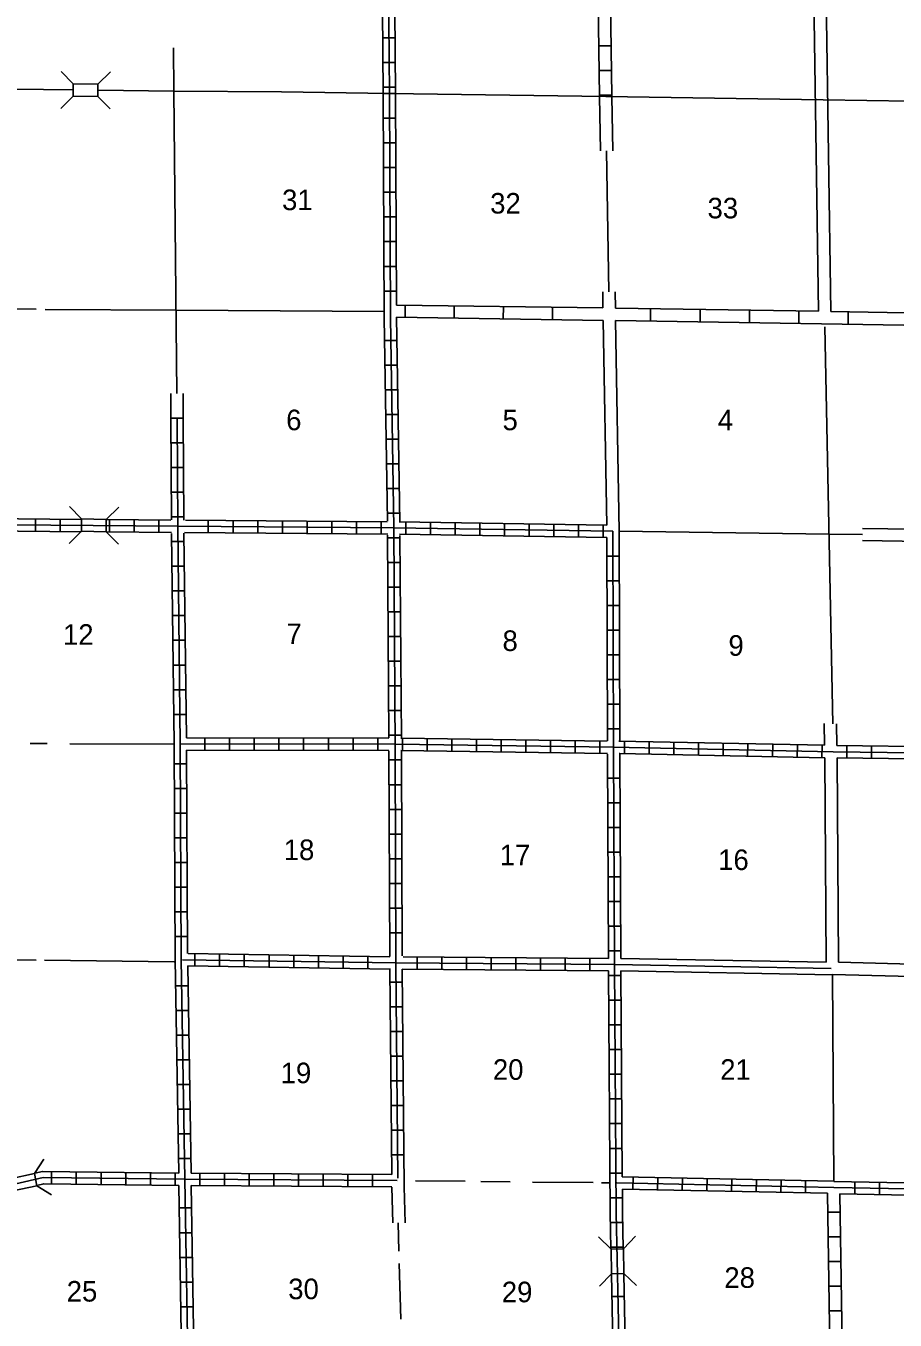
# Model space of a CAD drawing. Extents: x 1592874 to 2162085, y 16166019 to 16654790.
# Drawn here: x 1773362 to 1794488, y 16318245 to 16349708 of the extents above; entities that cross this region are included whole.
import ezdxf

# ---------------------------------------------------------------- set-up
doc = ezdxf.new("R2010")
doc.units = 0
for name, color, linetype in [('L10', 7, 'Continuous'), ('L11', 7, 'Continuous'), ('L13', 7, 'Continuous'), ('L14', 7, 'Continuous'), ('L18', 7, 'Continuous'), ('L4', 7, 'Continuous'), ('L8', 7, 'Continuous'), ('L9', 7, 'Continuous')]:
    doc.layers.add(name, color=color, linetype=linetype)

msp = doc.modelspace()

# ---------------------------------------------------------------- linework, layer by layer
at = {"layer": 'L10'}
for p, q in [((1787821, 16327037), (1792812, 16326946)), ((1793112, 16326946), (1798129, 16326821)), ((1787821, 16326737), (1792962, 16326643)), ((1792962, 16326649), (1798129, 16326521))]:
    msp.add_line(p, q, dxfattribs=at)
for points in [[(1776888, 16340774), (1776888, 16340171)], [(1777188, 16340773), (1777188, 16340171)]]:
    msp.add_lwpolyline(points, dxfattribs=at)
at = {"layer": 'L11'}
for p, q in [((1792629, 16342771), (1792491, 16351719)), ((1792929, 16342763), (1792791, 16351724)), ((1787304, 16347988), (1787325, 16346667)), ((1787604, 16347988), (1787626, 16346667)), ((1787381, 16343243), (1787387, 16342854)), ((1787681, 16343243), (1787688, 16342846)), ((1787396, 16342546), (1787479, 16337571)), ((1787695, 16342546), (1787782, 16337421)), ((1792771, 16332221), (1792767, 16332746)), ((1793070, 16332212), (1793067, 16332740)), ((1792812, 16326946), (1792779, 16331912)), ((1793112, 16326946), (1793079, 16331912)), ((1782254, 16321479), (1782278, 16320610)), ((1782554, 16321487), (1782578, 16320610))]:
    msp.add_line(p, q, dxfattribs=at)
for points in [[(1793692, 16337492), (1798029, 16337429)], [(1793695, 16337194), (1798029, 16337129)]]:
    msp.add_lwpolyline(points, dxfattribs=at)
at = {"layer": 'L13'}
for p, q in [((1776954, 16348121), (1776946, 16349171)), ((1777028, 16340774), (1776954, 16348121)), ((1787531, 16343243), (1787475, 16346667)), ((1769171, 16342846), (1773616, 16342821)), ((1773827, 16342813), (1777012, 16342795)), ((1777012, 16342797), (1782071, 16342763)), ((1792779, 16342396), (1792976, 16332742)), ((1773470, 16332262), (1773881, 16332262)), ((1774429, 16332254), (1776963, 16332246)), ((1770163, 16327037), (1773608, 16326996)), ((1773817, 16326996), (1776963, 16326954)), ((1792995, 16321626), (1792962, 16326649)), ((1782829, 16321630), (1784038, 16321620)), ((1784419, 16321612), (1785136, 16321604)), ((1785673, 16321596), (1787148, 16321587)), ((1787348, 16321579), (1787557, 16321579)), ((1782411, 16320610), (1782430, 16319919)), ((1782436, 16319618), (1782472, 16318270))]:
    msp.add_line(p, q, dxfattribs=at)
msp.add_lwpolyline([(1787778, 16337421), (1792885, 16337354), (1793693, 16337342)], dxfattribs=at)
at = {"layer": 'L18'}
for p, q in [((1774513, 16348296), (1774221, 16348596)), ((1775113, 16348288), (1775421, 16348588)), ((1774513, 16348296), (1774513, 16347996)), ((1774513, 16348296), (1775113, 16348288)), ((1775113, 16348288), (1775113, 16347988)), ((1774513, 16347996), (1774213, 16347696)), ((1774513, 16347996), (1775113, 16347988)), ((1775113, 16347988), (1775413, 16347688)), ((1774713, 16337721), (1774421, 16338021)), ((1775313, 16337712), (1775621, 16338012)), ((1774713, 16337721), (1774713, 16337421)), ((1774713, 16337721), (1775313, 16337712)), ((1775313, 16337712), (1775313, 16337412)), ((1774713, 16337421), (1774413, 16337121)), ((1774713, 16337421), (1775313, 16337412)), ((1775313, 16337412), (1775613, 16337112)), ((1773571, 16321812), (1773796, 16322162)), ((1772979, 16321679), (1773571, 16321812)), ((1773046, 16321387), (1773629, 16321512)), ((1773571, 16321812), (1773629, 16321512)), ((1773629, 16321512), (1773988, 16321287)), ((1787587, 16319971), (1787279, 16320271)), ((1787887, 16319979), (1788179, 16320287)), ((1787587, 16319971), (1787887, 16319979)), ((1787596, 16319371), (1787587, 16319971)), ((1787896, 16319379), (1787887, 16319979)), ((1787596, 16319371), (1787304, 16319071)), ((1787596, 16319371), (1787896, 16319379)), ((1787896, 16319379), (1788204, 16319087))]:
    msp.add_line(p, q, dxfattribs=at)
at = {"layer": 'L4'}
for points in [[(1766338, 16348221), (1771654, 16348188), (1774504, 16348154)], [(1775121, 16348146), (1776954, 16348121), (1779571, 16348104), (1782196, 16348063), (1787454, 16347988), (1792737, 16347913)], [(1792737, 16347913), (1798045, 16347829), (1802045, 16347771), (1808612, 16347713), (1813828, 16347704), (1817311, 16347721)]]:
    msp.add_lwpolyline(points, dxfattribs=at)
at = {"layer": 'L8'}
for p, q in [((1782037, 16349421), (1782337, 16349421)), ((1787287, 16349221), (1787587, 16349221)), ((1782037, 16348821), (1782337, 16348821)), ((1787296, 16348621), (1787596, 16348621)), ((1782046, 16348221), (1782346, 16348221)), ((1782046, 16348063), (1782346, 16348063)), ((1787304, 16348021), (1787604, 16348021)), ((1782046, 16347463), (1782346, 16347463)), ((1782054, 16346863), (1782354, 16346863)), ((1782054, 16346263), (1782354, 16346263)), ((1782054, 16345663), (1782354, 16345663)), ((1782062, 16345063), (1782362, 16345063)), ((1782062, 16344463), (1782362, 16344463)), ((1782062, 16343863), (1782362, 16343863)), ((1782071, 16343263), (1782371, 16343263)), ((1782079, 16342062), (1782379, 16342062)), ((1782087, 16341462), (1782387, 16341462)), ((1782096, 16340862), (1782396, 16340862)), ((1776888, 16340171), (1777188, 16340171)), ((1782112, 16340262), (1782412, 16340262)), ((1776888, 16339571), (1777188, 16339571)), ((1782121, 16339662), (1782421, 16339662)), ((1776896, 16338971), (1777196, 16338971)), ((1782129, 16339062), (1782429, 16339062)), ((1776896, 16338371), (1777196, 16338371)), ((1782137, 16338462), (1782437, 16338462)), ((1773596, 16337421), (1773596, 16337721)), ((1774196, 16337421), (1774196, 16337721)), ((1775396, 16337412), (1775396, 16337712)), ((1775996, 16337404), (1775996, 16337704)), ((1776596, 16337396), (1776596, 16337696)), ((1776904, 16337771), (1777204, 16337771)), ((1777796, 16337387), (1777796, 16337687)), ((1778396, 16337387), (1778396, 16337687)), ((1778996, 16337379), (1778996, 16337679)), ((1779596, 16337379), (1779596, 16337679)), ((1780196, 16337371), (1780196, 16337671)), ((1780796, 16337362), (1780796, 16337662)), ((1781396, 16337362), (1781396, 16337662)), ((1781996, 16337354), (1781996, 16337654)), ((1782146, 16337862), (1782446, 16337862)), ((1782596, 16337346), (1782596, 16337646)), ((1783196, 16337337), (1783196, 16337637)), ((1783796, 16337329), (1783796, 16337629)), ((1784396, 16337321), (1784396, 16337621)), ((1784996, 16337312), (1784996, 16337612)), ((1785596, 16337304), (1785596, 16337604)), ((1786196, 16337296), (1786196, 16337596)), ((1786796, 16337287), (1786796, 16337587)), ((1787396, 16337271), (1787396, 16337571)), ((1782154, 16337262), (1782454, 16337262)), ((1776904, 16337171), (1777204, 16337171)), ((1782162, 16336662), (1782462, 16336662)), ((1787479, 16336821), (1787779, 16336821)), ((1776913, 16336571), (1777213, 16336571)), ((1782162, 16336062), (1782462, 16336062)), ((1787479, 16336221), (1787779, 16336221)), ((1776921, 16335971), (1777221, 16335971)), ((1776929, 16335371), (1777229, 16335371)), ((1782171, 16335462), (1782471, 16335462)), ((1787487, 16335621), (1787787, 16335621)), ((1776938, 16334771), (1777238, 16334771)), ((1782171, 16334862), (1782471, 16334862)), ((1787487, 16335021), (1787787, 16335021)), ((1787487, 16334421), (1787787, 16334421)), ((1776938, 16334171), (1777238, 16334171)), ((1782171, 16334262), (1782471, 16334262)), ((1787487, 16333821), (1787787, 16333821)), ((1776946, 16333571), (1777246, 16333571)), ((1782179, 16333662), (1782479, 16333662)), ((1787496, 16333221), (1787796, 16333221)), ((1776954, 16332971), (1777254, 16332971)), ((1782179, 16333062), (1782479, 16333062)), ((1787496, 16332621), (1787796, 16332621)), ((1777713, 16332104), (1777713, 16332404)), ((1778313, 16332104), (1778313, 16332404)), ((1778913, 16332104), (1778913, 16332404)), ((1779513, 16332104), (1779513, 16332404)), ((1780113, 16332096), (1780113, 16332396)), ((1780713, 16332096), (1780713, 16332396)), ((1781313, 16332096), (1781313, 16332396)), ((1781912, 16332096), (1781912, 16332396)), ((1782187, 16332462), (1782487, 16332462)), ((1782512, 16332096), (1782512, 16332396)), ((1783112, 16332087), (1783112, 16332387)), ((1783712, 16332079), (1783712, 16332379)), ((1784312, 16332071), (1784312, 16332371)), ((1784912, 16332062), (1784912, 16332362)), ((1785512, 16332054), (1785512, 16332354)), ((1786112, 16332046), (1786112, 16332346)), ((1786712, 16332037), (1786712, 16332337)), ((1787312, 16332029), (1787312, 16332329)), ((1787912, 16332012), (1787912, 16332312)), ((1788512, 16332004), (1788512, 16332304)), ((1789112, 16331987), (1789112, 16332287)), ((1789712, 16331979), (1789712, 16332279)), ((1790312, 16331971), (1790312, 16332262)), ((1790904, 16331954), (1790912, 16332254)), ((1791504, 16331946), (1791512, 16332246)), ((1792104, 16331929), (1792112, 16332229)), ((1792704, 16331921), (1792712, 16332221)), ((1787779, 16332021), (1787796, 16332021)), ((1793312, 16331904), (1793312, 16332204)), ((1793912, 16331904), (1793912, 16332204)), ((1776963, 16331771), (1777263, 16331771)), ((1782187, 16331862), (1782487, 16331862)), ((1787496, 16331421), (1787796, 16331421)), ((1776971, 16331171), (1777271, 16331171)), ((1782187, 16331262), (1782487, 16331262)), ((1782196, 16330662), (1782496, 16330662)), ((1787504, 16330821), (1787804, 16330821)), ((1776971, 16330571), (1777271, 16330571)), ((1782196, 16330062), (1782496, 16330062)), ((1787504, 16330221), (1787804, 16330221)), ((1776971, 16329971), (1777271, 16329971)), ((1782196, 16329462), (1782496, 16329462)), ((1787504, 16329621), (1787804, 16329621)), ((1776979, 16329371), (1777279, 16329371)), ((1776979, 16328771), (1777279, 16328771)), ((1782196, 16328862), (1782496, 16328862)), ((1787512, 16329021), (1787812, 16329021)), ((1776979, 16328171), (1777279, 16328171)), ((1782196, 16328262), (1782496, 16328262)), ((1787512, 16328421), (1787812, 16328421)), ((1787512, 16327821), (1787812, 16327821)), ((1776988, 16327571), (1777288, 16327571)), ((1782204, 16327662), (1782504, 16327662)), ((1787521, 16327221), (1787821, 16327221)), ((1777471, 16327146), (1777471, 16326846)), ((1778071, 16327137), (1778071, 16326837)), ((1778671, 16327129), (1778671, 16326829)), ((1779271, 16327121), (1779271, 16326821)), ((1779871, 16327112), (1779871, 16326812)), ((1780471, 16327104), (1780471, 16326804)), ((1781071, 16327096), (1781071, 16326796)), ((1781671, 16327087), (1781671, 16326787)), ((1782871, 16327079), (1782871, 16326779)), ((1783471, 16327071), (1783471, 16326771)), ((1784071, 16327062), (1784071, 16326762)), ((1784671, 16327062), (1784671, 16326762)), ((1785271, 16327054), (1785271, 16326754)), ((1785871, 16327054), (1785871, 16326754)), ((1786471, 16327046), (1786471, 16326746)), ((1787071, 16327046), (1787071, 16326746)), ((1787521, 16326621), (1787821, 16326621)), ((1776996, 16326371), (1777296, 16326371)), ((1782212, 16326462), (1782512, 16326462)), ((1787529, 16326021), (1787829, 16326021)), ((1777013, 16325771), (1777313, 16325771)), ((1782212, 16325862), (1782512, 16325862)), ((1787529, 16325421), (1787829, 16325421)), ((1777021, 16325171), (1777321, 16325171)), ((1782221, 16325262), (1782521, 16325262)), ((1782229, 16324662), (1782529, 16324662)), ((1787537, 16324821), (1787837, 16324821)), ((1777029, 16324571), (1777329, 16324571)), ((1782229, 16324062), (1782529, 16324062)), ((1787537, 16324221), (1787837, 16324221)), ((1777038, 16323971), (1777338, 16323971)), ((1782237, 16323462), (1782537, 16323462)), ((1787546, 16323621), (1787846, 16323621)), ((1777046, 16323371), (1777346, 16323371)), ((1777063, 16322771), (1777363, 16322771)), ((1782246, 16322862), (1782546, 16322862)), ((1787546, 16323021), (1787846, 16323021)), ((1777071, 16322171), (1777371, 16322171)), ((1782246, 16322262), (1782546, 16322262)), ((1787554, 16322421), (1787854, 16322421)), ((1773988, 16321862), (1773988, 16321562)), ((1774588, 16321854), (1774588, 16321554)), ((1775188, 16321846), (1775188, 16321546)), ((1775788, 16321837), (1775788, 16321537)), ((1776388, 16321829), (1776388, 16321529)), ((1776988, 16321821), (1776988, 16321521)), ((1777588, 16321821), (1777588, 16321521)), ((1778188, 16321812), (1778188, 16321512)), ((1778788, 16321812), (1778788, 16321512)), ((1779388, 16321804), (1779388, 16321504)), ((1779988, 16321804), (1779988, 16321504)), ((1780588, 16321796), (1780588, 16321496)), ((1781188, 16321796), (1781188, 16321496)), ((1781788, 16321787), (1781788, 16321487)), ((1787554, 16321821), (1787854, 16321821)), ((1788121, 16321721), (1788112, 16321421)), ((1788721, 16321712), (1788712, 16321412)), ((1789321, 16321696), (1789312, 16321396)), ((1789921, 16321687), (1789912, 16321387)), ((1790521, 16321671), (1790512, 16321371)), ((1791121, 16321662), (1791112, 16321362)), ((1791721, 16321646), (1791712, 16321346)), ((1792312, 16321637), (1792312, 16321337)), ((1793512, 16321612), (1793512, 16321312)), ((1794112, 16321596), (1794112, 16321296)), ((1787562, 16321221), (1787862, 16321221)), ((1777088, 16320971), (1777388, 16320971)), ((1787571, 16320621), (1787871, 16320621)), ((1792854, 16320871), (1793154, 16320871)), ((1777096, 16320371), (1777396, 16320371)), ((1792862, 16320271), (1793162, 16320271)), ((1787579, 16320021), (1787879, 16320021)), ((1777113, 16319771), (1777413, 16319771)), ((1792871, 16319671), (1793170, 16319671)), ((1777121, 16319171), (1777421, 16319171)), ((1792879, 16319071), (1793179, 16319071)), ((1787604, 16318821), (1787904, 16318821)), ((1777129, 16318571), (1777429, 16318571)), ((1792887, 16318471), (1793187, 16318471))]:
    msp.add_line(p, q, dxfattribs=at)
for points in [[(1782196, 16348063), (1782154, 16353321), (1784754, 16353296), (1784737, 16358571), (1787362, 16358538)], [(1782046, 16348063), (1782004, 16353171)], [(1782346, 16348063), (1782304, 16353171)], [(1787229, 16353138), (1787304, 16347988)], [(1787529, 16353138), (1787604, 16347996)], [(1782154, 16337671), (1782071, 16342613), (1782046, 16348063)], [(1782404, 16321696), (1782354, 16326929), (1782337, 16332096), (1782304, 16337504), (1782221, 16342613), (1782196, 16348063)], [(1782371, 16342923), (1782346, 16348063)], [(1782454, 16337646), (1782370, 16342631)], [(1776904, 16337704), (1776888, 16340171)], [(1777363, 16311162), (1777313, 16316387), (1777229, 16321671), (1777138, 16327012), (1777113, 16332254), (1777054, 16337546), (1777038, 16340171)], [(1777204, 16337696), (1777188, 16340171)], [(1766396, 16337679), (1770871, 16337596), (1777054, 16337546), (1782304, 16337504), (1787629, 16337421)], [(1769171, 16337779), (1770871, 16337746), (1774713, 16337712)], [(1775313, 16337712), (1776888, 16337696)], [(1777238, 16337696), (1782146, 16337654)], [(1782437, 16337654), (1787479, 16337571)], [(1770596, 16337446), (1770871, 16337446), (1774704, 16337412)], [(1775321, 16337412), (1776904, 16337396)], [(1777079, 16321821), (1776988, 16327012), (1776963, 16332254), (1776904, 16337371)], [(1777263, 16332404), (1777204, 16337379)], [(1777213, 16337396), (1782162, 16337354)], [(1782187, 16332404), (1782154, 16337329)], [(1782446, 16337354), (1787479, 16337271)], [(1782487, 16332379), (1782454, 16337321)], [(1787496, 16332329), (1787479, 16337271)], [(1787937, 16311179), (1787804, 16316312), (1787712, 16320854), (1787671, 16326887), (1787646, 16332171), (1787629, 16337421)], [(1787796, 16332321), (1787778, 16337421)], [(1777113, 16332254), (1782337, 16332246), (1787646, 16332171), (1792979, 16332062), (1798229, 16331996)], [(1777263, 16332404), (1782187, 16332396)], [(1782496, 16332396), (1787487, 16332321)], [(1787771, 16332321), (1792771, 16332221)], [(1793070, 16332212), (1798079, 16332146)], [(1777288, 16327154), (1777263, 16332104)], [(1777263, 16332104), (1782187, 16332096)], [(1782204, 16327087), (1782187, 16332087)], [(1782471, 16332096), (1787496, 16332023)], [(1782504, 16327104), (1782487, 16332079)], [(1787521, 16327037), (1787496, 16332004)], [(1787796, 16332018), (1792779, 16331912)], [(1787821, 16327037), (1787796, 16332004)], [(1793079, 16331912), (1798079, 16331846)], [(1777171, 16327004), (1782354, 16326929), (1787671, 16326887)], [(1777304, 16327154), (1782204, 16327079)], [(1782529, 16327079), (1787521, 16327037)], [(1777296, 16326854), (1782212, 16326779)], [(1777379, 16321821), (1777296, 16326854)], [(1782254, 16321787), (1782204, 16326796)], [(1782554, 16321487), (1782504, 16326779)], [(1782504, 16326779), (1787521, 16326737)], [(1787579, 16319979), (1787562, 16320854), (1787521, 16326737)], [(1787854, 16321729), (1787821, 16326737)], [(1773579, 16321821), (1773763, 16321862), (1777079, 16321821)], [(1766613, 16321821), (1771171, 16321721), (1771596, 16321554), (1772446, 16321404), (1773779, 16321712), (1777229, 16321671), (1782387, 16321637)], [(1773629, 16321521), (1773796, 16321562), (1777079, 16321521)], [(1777163, 16316179), (1777163, 16316387), (1777079, 16321521)], [(1777379, 16321821), (1782254, 16321787)], [(1777463, 16316546), (1777379, 16321521)], [(1777379, 16321521), (1782254, 16321489)], [(1787721, 16321579), (1792996, 16321471), (1798312, 16321371)], [(1787854, 16321729), (1792995, 16321626)], [(1792995, 16321615), (1798162, 16321521)], [(1787879, 16319987), (1787862, 16320854), (1787862, 16321429)], [(1787862, 16321429), (1792846, 16321329)], [(1792846, 16321329), (1792921, 16316510)], [(1793146, 16321312), (1793221, 16316637)], [(1793146, 16321312), (1798162, 16321221)], [(1787655, 16316454), (1787596, 16319362)], [(1787954, 16316446), (1787896, 16319362)]]:
    msp.add_lwpolyline(points, dxfattribs=at)
at = {"layer": 'L9'}
for p, q in [((1782371, 16342923), (1787387, 16342854)), ((1782578, 16342621), (1782582, 16342919)), ((1782370, 16342631), (1787396, 16342546)), ((1783771, 16342605), (1783775, 16342903)), ((1784964, 16342588), (1784968, 16342886)), ((1786157, 16342572), (1786162, 16342870)), ((1787688, 16342846), (1792629, 16342771)), ((1788546, 16342529), (1788546, 16342829)), ((1789746, 16342512), (1789746, 16342813)), ((1790946, 16342496), (1790946, 16342796)), ((1792146, 16342471), (1792146, 16342771)), ((1792929, 16342763), (1797945, 16342679)), ((1793345, 16342454), (1793345, 16342754)), ((1787695, 16342546), (1797945, 16342379)), ((1787671, 16326887), (1792937, 16326796))]:
    msp.add_line(p, q, dxfattribs=at)

# ---------------------------------------------------------------- texts
at = {"layer": 'L14'}
for s, p in [('31', (1779588, 16345229)), ('32', (1784646, 16345146)), ('33', (1789929, 16345029)), ('6', (1779688, 16339879)), ('5', (1784946, 16339879)), ('4', (1790179, 16339879)), ('12', (1774263, 16334662)), ('7', (1779696, 16334679)), ('8', (1784946, 16334512)), ('9', (1790437, 16334396)), ('18', (1779629, 16329429)), ('17', (1784879, 16329304)), ('16', (1790187, 16329187)), ('19', (1779554, 16324004)), ('20', (1784712, 16324087)), ('21', (1790237, 16324087)), ('28', (1790337, 16319029)), ('25', (1774354, 16318696)), ('30', (1779738, 16318754)), ('29', (1784929, 16318679))]:
    msp.add_text(s, height=500, rotation=360, dxfattribs=at).set_placement(p)

doc.saveas('drawing.dxf')
